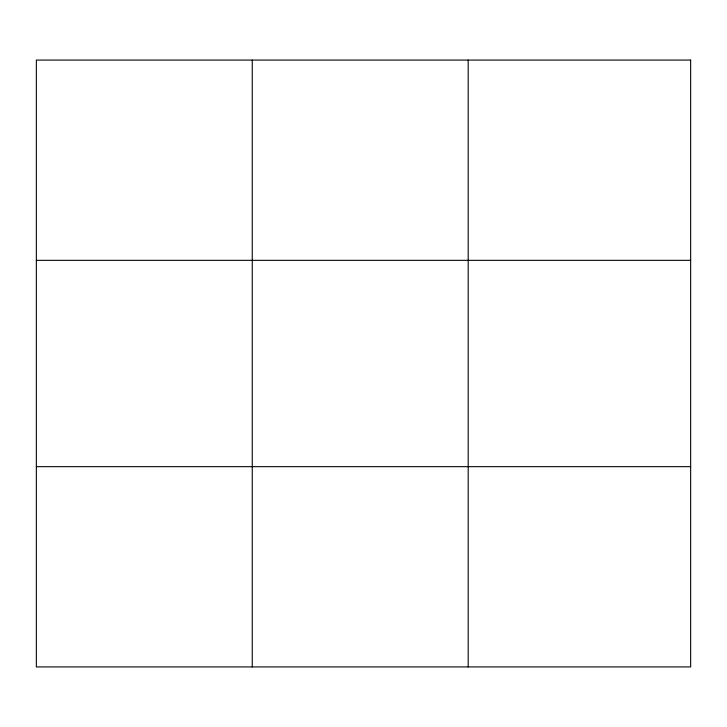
<?xml version="1.0" encoding="UTF-8"?>
<svg xmlns="http://www.w3.org/2000/svg" width="727" height="727" viewBox="0 0 727 727"><rect width="100%" height="100%" fill="white"/><g stroke="black" fill="none" stroke-linecap="round" stroke-linejoin="round"><path stroke-width="1.09" d="M252.269 666.923L252.269 60.077M468.188 666.923L468.188 60.077M36.35 260.339L690.65 260.339M36.35 466.661L690.65 466.661M690.65 60.077L690.65 666.923L36.35 666.923L36.35 60.077L690.65 60.077"/></g></svg>
